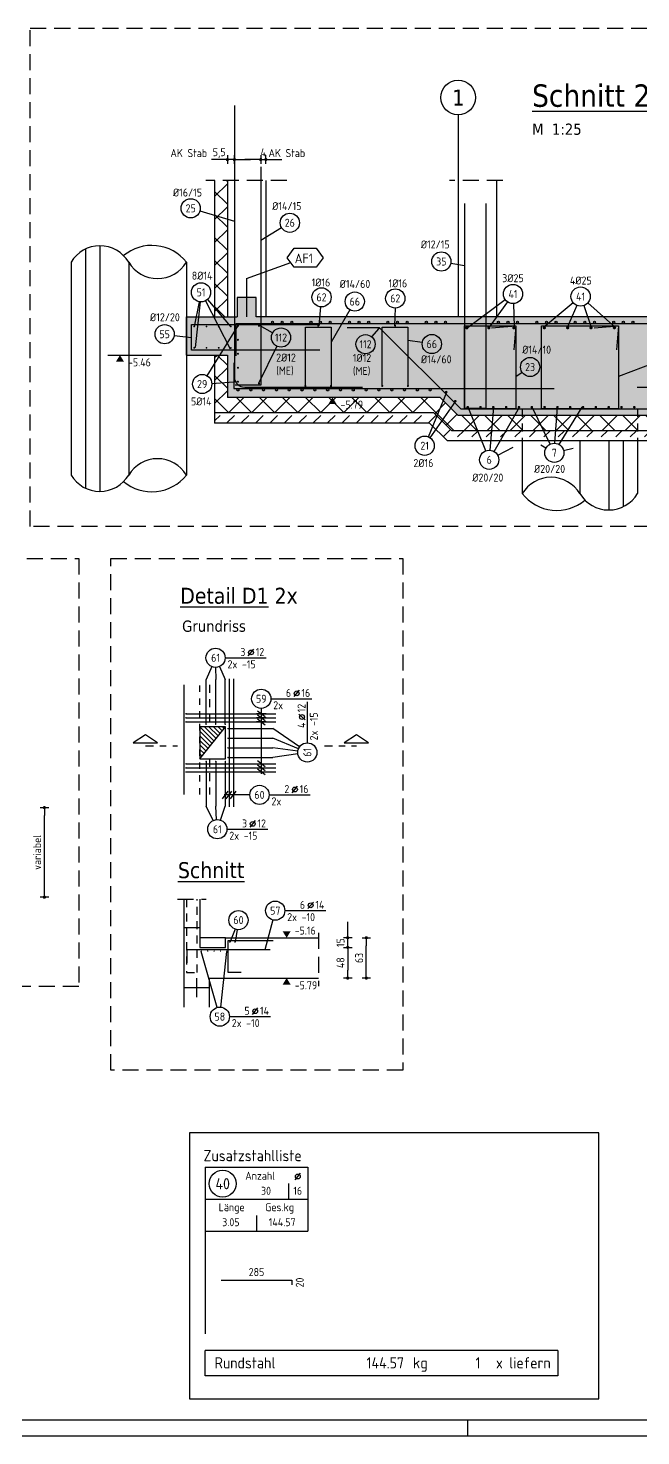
# Model space of a CAD drawing. Extents: x -21 to 93, y -36 to 68.
# Drawn here: x 14.6 to 24.16, y 0 to 21.99 of the extents above; entities that cross this region are included whole.
import ezdxf
from ezdxf.enums import TextEntityAlignment as Align

# ---------------------------------------------------------------- set-up
doc = ezdxf.new("R2010")
doc.units = 0
doc.header["$LTSCALE"] = 0.5
for name, pattern in [('AUSGEZOGEN', [1000.01, 1000, 0.01]), ('DASHDOTSMALL', [1.05, 0.5, -0.25, 0.05, -0.25]), ('DASHED', [0.75, 0.5, -0.25]), ('HIDDEN', [0.375, 0.25, -0.125]), ('PUNKT', [0.175, 0.05, -0.125]), ('STRICHLINIE', [0.75, 0.5, -0.25]), ('STRICHPUNKT2', [0.55, 0.25, -0.125, 0.05, -0.125]), ('VERDECKTX2', [0.75, 0.5, -0.25])]:
    doc.linetypes.add(name, pattern=pattern)
for name, color, linetype in [('ACHSEN', 7, 'Continuous'), ('AFB', 7, 'Continuous'), ('AFU', 7, 'Continuous'), ('BETON', 7, 'Continuous'), ('DETAIL', 7, 'Continuous'), ('DRUEBER', 7, 'Continuous'), ('grau_dunkel', 7, 'Continuous'), ('grau_mittel', 7, 'Continuous'), ('HILFE', 7, 'Continuous'), ('koten', 7, 'Continuous'), ('MASSE', 7, 'Continuous'), ('OBJEKT', 7, 'Continuous'), ('RAHMEN', 7, 'Continuous'), ('RND', 7, 'Continuous'), ('RND_BILD', 7, 'Continuous'), ('SCHNITTE', 7, 'Continuous'), ('SFP_Achsen', 7, 'Continuous'), ('SFP_Dämmung', 7, 'Continuous'), ('SFP_Hilfe', 7, 'Continuous'), ('TEXT', 7, 'Continuous'), ('Verbau', 7, 'Continuous'), ('VERDECKT', 7, 'Continuous')]:
    doc.layers.add(name, color=color, linetype=linetype)
doc.styles.add('helv', font='tahoma.ttf')
doc.styles.add('txt', font='isocp.shx')
doc.linetypes.add('AFU_50K', pattern='A,0.15,["/",Standard,S=0.2,R=0,X=-0.01,Y=-0.1],0.07,["/",Standard,S=0.2,R=0,X=-0.01,Y=-0.1],0.15', length=0.37)
doc.dimstyles.new('DOT_I', dxfattribs={"dimscale": 0.5, "dimtxt": 0.25, "dimasz": 0.25, "dimexe": 0.1, "dimexo": 0.3, "dimgap": 0.1, "dimtad": 1, "dimdec": 3, "dimzin": 3, "dimtxsty": 'txt', "dimblk": 'DOT', "dimblk1": 'DOT', "dimblk2": 'DOT', "dimsah": 1, "dimcen": 0.1, "dimse1": 1, "dimse2": 1, "dimazin": 0, "dimtfac": 1, "dimtdec": 4, "dimtix": 1, "dimtmove": 2, "dimatfit": 3, "dimfxl": 0, "dimtvp": 1, "dimtolj": 1, "dimtzin": 0, "dimarcsym": 0})
pattern_1 = [(225, (-3.28887, 0), (0.1796051, -0.1796051), []), (315, (-3.28887, 0), (0.1796051, 0.1796051), [])]

# ---------------------------------------------------------------- blocks, each defined once
blk = doc.blocks.new('DOT')
at = {"layer": 'MASSE', "color": 7, "linetype": 'Continuous'}
for p, q in [((0, 0), (-1, 0)), ((0, 0.54), (0, -0.54))]:
    blk.add_line(p, q, dxfattribs=at)
at = {"layer": 'MASSE', "color": 7, "linetype": 'Continuous', "const_width": 0.2}
blk.add_lwpolyline([(-0.1, 0, 1), (0.1, 0, 1)], format="xyb", close=True, dxfattribs=at)
blk = doc.blocks.new('*D36')
at = {"layer": 'Defpoints', "color": 0, "linetype": 'AUSGEZOGEN', "transparency": 16777216}
for p in [(14.849, 9.814), (14.849, 9.814), (14.849, 8.414)]:
    blk.add_point(p, dxfattribs=at)
at = {"layer": 'MASSE', "color": 0, "linetype": 'AUSGEZOGEN', "lineweight": -2, "transparency": 16777216}
blk.add_line((14.849, 8.539), (14.849, 9.689), dxfattribs=at)
at = {"layer": 'MASSE', "color": 0, "linetype": 'AUSGEZOGEN', "lineweight": -2, "transparency": 16777216, "xscale": 0.125, "yscale": 0.125, "zscale": 0.125}
for p, rotation in [((14.849, 9.814), 90), ((14.849, 8.414), 270)]:
    blk.add_blockref('DOT', p, dxfattribs=dict(at, rotation=rotation))
at = {"layer": 'MASSE', "color": 0, "linetype": 'AUSGEZOGEN', "transparency": 16777216, "insert": (14.736, 9.114), "char_height": 0.125, "attachment_point": 5, "rotation": 90, "style": 'txt'}
blk.add_mtext('\\A1;variabel', dxfattribs=at)
blk = doc.blocks.new('okrd_u')
at = {"layer": 'koten', "color": 7, "linetype": 'Continuous'}
blk.add_solid([(-0.125, -0.202), (0.125, -0.202), (0, 0)], dxfattribs=at)
at = {"layer": 'koten', "style": 'txt'}
blk.add_attdef('OKRD', (0.25, -0.35), '', height=0.25, dxfattribs=at)
blk = doc.blocks.new('okrd_o')
at = {"layer": 'koten', "color": 7, "linetype": 'Continuous'}
blk.add_solid([(-0.125, 0.202), (0.125, 0.202), (0, 0)], dxfattribs=at)
at = {"layer": 'koten', "style": 'txt'}
blk.add_attdef('OKRD', (0.25, 0.1), '', height=0.25, dxfattribs=at)
blk = doc.blocks.new('*D40')
at = {"layer": 'Defpoints', "color": 0, "linetype": 'AUSGEZOGEN', "transparency": 16777216}
for p in [(19.582, 7.78), (19.582, 7.78), (19.582, 7.63)]:
    blk.add_point(p, dxfattribs=at)
at = {"layer": 'MASSE', "color": 0, "linetype": 'AUSGEZOGEN', "lineweight": -2, "transparency": 16777216}
for p, q in [((19.582, 7.905), (19.582, 8.03)), ((19.582, 7.63), (19.582, 7.78)), ((19.582, 7.505), (19.582, 7.38))]:
    blk.add_line(p, q, dxfattribs=at)
at = {"layer": 'MASSE', "color": 0, "linetype": 'AUSGEZOGEN', "lineweight": -2, "transparency": 16777216, "xscale": 0.125, "yscale": 0.125, "zscale": 0.125}
for p, rotation in [((19.582, 7.78), 270), ((19.582, 7.63), 90)]:
    blk.add_blockref('DOT', p, dxfattribs=dict(at, rotation=rotation))
at = {"layer": 'MASSE', "color": 0, "linetype": 'AUSGEZOGEN', "transparency": 16777216, "insert": (19.47, 7.705), "char_height": 0.125, "attachment_point": 5, "rotation": 90, "style": 'txt'}
blk.add_mtext('\\A1;15', dxfattribs=at)
blk = doc.blocks.new('*D41')
at = {"layer": 'Defpoints', "color": 0, "linetype": 'AUSGEZOGEN', "transparency": 16777216}
for p in [(19.582, 7.63), (19.582, 7.15), (19.582, 7.15)]:
    blk.add_point(p, dxfattribs=at)
at = {"layer": 'MASSE', "color": 0, "linetype": 'AUSGEZOGEN', "lineweight": -2, "transparency": 16777216}
blk.add_line((19.582, 7.505), (19.582, 7.275), dxfattribs=at)
at = {"layer": 'MASSE', "color": 0, "linetype": 'AUSGEZOGEN', "lineweight": -2, "transparency": 16777216, "xscale": 0.125, "yscale": 0.125, "zscale": 0.125}
for p, rotation in [((19.582, 7.63), 90), ((19.582, 7.15), 270)]:
    blk.add_blockref('DOT', p, dxfattribs=dict(at, rotation=rotation))
at = {"layer": 'MASSE', "color": 0, "linetype": 'AUSGEZOGEN', "transparency": 16777216, "insert": (19.47, 7.39), "char_height": 0.125, "attachment_point": 5, "rotation": 90, "style": 'txt'}
blk.add_mtext('\\A1;48', dxfattribs=at)
blk = doc.blocks.new('*D42')
at = {"layer": 'Defpoints', "color": 0, "linetype": 'AUSGEZOGEN', "transparency": 16777216}
for p in [(19.873, 7.78), (19.873, 7.78), (19.873, 7.15)]:
    blk.add_point(p, dxfattribs=at)
at = {"layer": 'MASSE', "color": 0, "linetype": 'AUSGEZOGEN', "lineweight": -2, "transparency": 16777216}
blk.add_line((19.873, 7.275), (19.873, 7.655), dxfattribs=at)
at = {"layer": 'MASSE', "color": 0, "linetype": 'AUSGEZOGEN', "lineweight": -2, "transparency": 16777216, "xscale": 0.125, "yscale": 0.125, "zscale": 0.125}
for p, rotation in [((19.873, 7.78), 90), ((19.873, 7.15), 270)]:
    blk.add_blockref('DOT', p, dxfattribs=dict(at, rotation=rotation))
at = {"layer": 'MASSE', "color": 0, "linetype": 'AUSGEZOGEN', "transparency": 16777216, "insert": (19.76, 7.465), "char_height": 0.125, "attachment_point": 5, "rotation": 90, "style": 'txt'}
blk.add_mtext('\\A1;63', dxfattribs=at)
blk = doc.blocks.new('SCHN-2')
at = {"layer": 'SCHNITTE', "color": 6, "linetype": 'Continuous'}
blk.add_lwpolyline([(0.378, 0.088), (0, 0.34), (-0.378, 0.088)], close=True, dxfattribs=at)
at = {"layer": 'SCHNITTE', "color": 1, "linetype": 'DASHDOTSMALL', "style": 'helv'}
blk.add_attdef('SCHN-2', text='', height=0.35, dxfattribs=at).set_placement((0, 0.45), align=Align.CENTER)
blk = doc.blocks.new('RND_LEI')
at = {"layer": 'RND', "color": 7, "linetype": 'Continuous'}
blk.add_line((1.022, 0.066), (1.19, 0.27), dxfattribs=at)
for centre, radius in [((0, 0), 0.3), ((1.106, 0.168), 0.075)]:
    blk.add_circle(centre, radius, dxfattribs=at)
at = {"layer": 'RND', "color": 7, "linetype": 'Continuous', "style": 'txt'}
blk.add_attdef('POSL', text='', height=0.25, dxfattribs=at).set_placement((0, 0), align=Align.MIDDLE)
blk.add_attdef('ANZ', text='', height=0.25, dxfattribs=at).set_placement((0.931, 0.057), align=Align.RIGHT)
for tag, p in [('DUM', (1.253, 0.057)), ('ABSTD', (1.674, 0.057)), ('POSTXT', (0.374, -0.327))]:
    blk.add_attdef(tag, p, '', height=0.25, dxfattribs=at)
blk = doc.blocks.new('lei_gre')
at = {"layer": 'RND', "color": 7, "linetype": 'Continuous'}
for p, q in [((-0.09, -0.12), (0.09, 0.12)), ((0, 0.15), (0, -0.15))]:
    blk.add_line(p, q, dxfattribs=at)
blk = doc.blocks.new('RND_HIN')
at = {"layer": 'RND', "color": 7, "linetype": 'Continuous'}
blk.add_circle((0, 0), 0.3, dxfattribs=at)
at = {"layer": 'RND', "color": 7, "linetype": 'Continuous', "style": 'txt'}
blk.add_attdef('POSI', text='', height=0.25, dxfattribs=at).set_placement((0, 0), align=Align.MIDDLE)
blk = doc.blocks.new('A$C718374a1')
at = {"layer": 'TEXT', "color": 7, "linetype": 'AUSGEZOGEN', "style": 'txt'}
blk.add_text('2%%C16', height=0.125, dxfattribs=at).set_placement((-0.019, -0.006))
blk = doc.blocks.new('A0-19-0')
at = {"layer": 'RAHMEN', "color": 5}
blk.add_line((2, 0.5), (137.4, 0.5), dxfattribs=at)
at = {"layer": 'RAHMEN', "color": 7}
blk.add_line((42.9, 0.5), (42.9, 0), dxfattribs=at)
at = {"layer": 'RAHMEN'}
blk.add_line((0, 0), (137.9, 0), dxfattribs=at)
blk = doc.blocks.new('*D87')
at = {"layer": 'Defpoints', "color": 0, "linetype": 'AUSGEZOGEN', "transparency": 16777216}
for p in [(17.705, 19.936), (17.705, 19.936), (17.815, 19.936)]:
    blk.add_point(p, dxfattribs=at)
at = {"layer": 'MASSE', "color": 0, "linetype": 'AUSGEZOGEN', "lineweight": -2, "transparency": 16777216}
for p, q in [((17.58, 19.936), (17.455, 19.936)), ((17.815, 19.936), (17.705, 19.936)), ((17.94, 19.936), (18.065, 19.936))]:
    blk.add_line(p, q, dxfattribs=at)
at = {"layer": 'MASSE', "color": 0, "linetype": 'AUSGEZOGEN', "lineweight": -2, "transparency": 16777216, "xscale": 0.125, "yscale": 0.125, "zscale": 0.125}
blk.add_blockref('DOT', (17.705, 19.936), dxfattribs=at)
at = {"layer": 'MASSE', "color": 0, "linetype": 'AUSGEZOGEN', "lineweight": -2, "transparency": 16777216, "xscale": 0.125, "yscale": 0.125, "zscale": 0.125, "rotation": 180}
blk.add_blockref('DOT', (17.815, 19.936), dxfattribs=at)
at = {"layer": 'MASSE', "color": 0, "linetype": 'AUSGEZOGEN', "transparency": 16777216, "insert": (17.577, 20.037), "char_height": 0.125, "attachment_point": 5, "style": 'txt'}
blk.add_mtext('\\A1;5,5', dxfattribs=at)
blk = doc.blocks.new('*D86')
at = {"layer": 'Defpoints', "color": 0, "linetype": 'AUSGEZOGEN', "transparency": 16777216}
for p in [(18.225, 19.936), (18.305, 19.936), (18.305, 19.936)]:
    blk.add_point(p, dxfattribs=at)
at = {"layer": 'MASSE', "color": 0, "linetype": 'AUSGEZOGEN', "lineweight": -2, "transparency": 16777216}
for p, q in [((18.1, 19.936), (17.975, 19.936)), ((18.225, 19.936), (18.305, 19.936)), ((18.43, 19.936), (18.555, 19.936))]:
    blk.add_line(p, q, dxfattribs=at)
at = {"layer": 'MASSE', "color": 0, "linetype": 'AUSGEZOGEN', "lineweight": -2, "transparency": 16777216, "xscale": 0.125, "yscale": 0.125, "zscale": 0.125}
blk.add_blockref('DOT', (18.225, 19.936), dxfattribs=at)
at = {"layer": 'MASSE', "color": 0, "linetype": 'AUSGEZOGEN', "lineweight": -2, "transparency": 16777216, "xscale": 0.125, "yscale": 0.125, "zscale": 0.125, "rotation": 180}
blk.add_blockref('DOT', (18.305, 19.936), dxfattribs=at)
at = {"layer": 'MASSE', "color": 0, "linetype": 'AUSGEZOGEN', "transparency": 16777216, "insert": (18.265, 20.049), "char_height": 0.125, "attachment_point": 5, "style": 'txt'}
blk.add_mtext('\\A1;4', dxfattribs=at)
blk = doc.blocks.new('RND_LIS2')
at = {"layer": 'RND', "color": 3, "linetype": 'Continuous'}
for p, q in [((0, 0), (0, -5.2)), ((0, 0), (3.2, 0)), ((3.2, 0), (3.2, -2)), ((2.6, -0.503), (2.6, -1)), ((0, -1), (3.2, -1)), ((1.6, -1.503), (1.6, -2)), ((0, -2), (3.2, -2))]:
    blk.add_line(p, q, dxfattribs=at)
at = {"layer": 'RND', "color": 7, "linetype": 'Continuous'}
blk.add_line((2.805, -0.39), (2.973, -0.186), dxfattribs=at)
at = {"layer": 'RND', "color": 1, "linetype": 'Continuous'}
blk.add_circle((0.545, -0.513), 0.42, dxfattribs=at)
at = {"layer": 'RND', "color": 7, "linetype": 'Continuous'}
blk.add_circle((2.889, -0.288), 0.075, dxfattribs=at)
at = {"layer": 'RND', "color": 7, "linetype": 'Continuous', "style": 'txt'}
for s, p in [('Anzahl', (1.249, -0.391)), ('Länge', (0.42, -1.373)), ('Ges.kg', (1.872, -1.373))]:
    blk.add_text(s, height=0.25, dxfattribs=at).set_placement(p)
at = {"layer": 'RND', "color": 1, "linetype": 'Continuous', "style": 'txt'}
blk.add_attdef('POS1', text='', height=0.35, dxfattribs=at).set_placement((0.545, -0.513), align=Align.MIDDLE)
at = {"layer": 'RND', "color": 7, "linetype": 'Continuous', "style": 'txt'}
for tag, p in [('STK1', (1.897, -0.859)), ('DS1', (2.885, -0.859)), ('LANG1', (0.8, -1.841)), ('GEW', (2.4, -1.841))]:
    blk.add_attdef(tag, text='', height=0.25, dxfattribs=at).set_placement(p, align=Align.CENTER)
blk = doc.blocks.new('RND_SUM')
at = {"layer": 'RND', "color": 5, "linetype": 'Continuous'}
for p, q in [((0, 0), (0, 0.8)), ((11, 0.8), (0, 0.8)), ((11, 0.8), (11, 0)), ((11, 0), (0, 0))]:
    blk.add_line(p, q, dxfattribs=at)
at = {"layer": 'RND', "color": 1, "linetype": 'Continuous', "style": 'txt'}
for s, p in [('Rundstahl', (0.292, 0.235)), ('kg', (6.483, 0.235))]:
    blk.add_text(s, height=0.35, dxfattribs=at).set_placement(p)
blk.add_text('x liefern', height=0.35, dxfattribs=at).set_placement((10.784, 0.235), align=Align.RIGHT)
for tag, p in [('RND-S', (6.203, 0.235)), ('RND-Z', (8.59, 0.235))]:
    blk.add_attdef(tag, text='', height=0.35, dxfattribs=at).set_placement(p, align=Align.RIGHT)

msp = doc.modelspace()

# ---------------------------------------------------------------- hatches: boundary and pattern name
at = {"layer": 'grau_dunkel', "linetype": 'VERDECKTX2'}
h = msp.add_hatch(dxfattribs=at)
h.set_pattern_fill('ANSI31', color=171, scale=0.4, angle=90, style=0, double=1)
h.set_pattern_definition([(135, (-87.160273, 569.26161), (-0.035355339, -0.035355339), [])])
h.paths.add_polyline_path([(17.27465, 10.57507), (17.42465, 10.76257), (17.42465, 11.07507), (17.27465, 11.07507)])
h.paths.add_polyline_path([(17.67465, 11.07507), (17.42465, 11.07507), (17.42465, 10.76257)])
at = {"layer": 'grau_mittel'}
msp.add_hatch(color=61, dxfattribs=at).paths.add_polyline_path([(25.50489, 15.94073), (25.78489, 16.22073), (27.89985, 16.22073), (27.89985, 17.48073), (21.9049, 17.48073), (21.3049, 17.48073), (18.3049, 17.48073), (18.1549, 17.48073), (18.1549, 17.78073), (17.8549, 17.78073), (17.8549, 17.48073), (17.7049, 17.48073), (17.0649, 17.48073), (17.0649, 16.88073), (17.7049, 16.88073), (17.7049, 16.22073), (21.0249, 16.22073), (21.3049, 15.94073)])
at = {"layer": 'SFP_Dämmung', "linetype": 'AUSGEZOGEN'}
h = msp.add_hatch(dxfattribs=at)
h.set_pattern_fill('ANSI37', color=171, scale=0.08, angle=-180, style=0, double=1)
h.set_pattern_definition(pattern_1)
h.paths.add_polyline_path([(17.7049, 19.6112), (17.5049, 19.6112), (17.5049, 17.48073), (17.7049, 17.48073)])
h = msp.add_hatch(dxfattribs=at)
h.set_pattern_fill('ANSI37', color=171, scale=0.08, angle=-180, style=0, double=1)
h.set_pattern_definition(pattern_1)
h.paths.add_polyline_path([(25.88431, 15.98073), (27.89985, 15.98073), (27.89985, 16.22073), (25.78489, 16.22073), (25.50489, 15.94073), (21.3049, 15.94073), (21.0249, 16.22073), (17.7049, 16.22073), (17.7049, 16.88073), (17.5049, 16.88073), (17.5049, 15.98073), (20.92549, 15.98073), (21.20549, 15.70073), (25.60431, 15.70073)])
h.paths.add_polyline_path([(24.46986, 15.73625), (24.88479, 15.73625), (24.88479, 15.9142), (24.46986, 15.9142)], flags=24)
h.paths.add_polyline_path([(19.4588, 16.01625), (19.87706, 16.01625), (19.87706, 16.1942), (19.4588, 16.1942)], flags=24)
h.paths.add_polyline_path([(26.99745, 16.01625), (27.41572, 16.01625), (27.41572, 16.1942), (26.99745, 16.1942)], flags=24)
at = {"layer": 'SFP_Hilfe', "linetype": 'AUSGEZOGEN'}
h = msp.add_hatch(dxfattribs=at)
h.set_pattern_fill('DASH', color=171, scale=0.05, angle=-135, double=1)
h.set_pattern_definition([(225, (-3.28887, 0), (-2e-16, -0.2245064), [0.15875, -0.15875])])
h.paths.add_polyline_path([(20.92549, 15.98073), (17.5049, 15.98073), (17.5049, 15.82073), (20.85922, 15.82073), (21.13922, 15.54073), (25.67058, 15.54073), (25.95058, 15.82073), (27.89985, 15.82073), (27.89985, 15.98073), (25.88431, 15.98073), (25.60431, 15.70073), (21.20549, 15.70073)])

# ---------------------------------------------------------------- linework, layer by layer
at = {"layer": 'ACHSEN', "color": 140, "linetype": 'AUSGEZOGEN'}
msp.add_line((21.3049, 20.63392), (21.3049, 18.16659), dxfattribs=at)
at = {"layer": 'AFB', "color": 1, "linetype": 'AUSGEZOGEN'}
msp.add_line((17.22465, 7.15022), (17.22465, 6.85022), dxfattribs=at)
msp.add_lwpolyline([(19.08942, 18.55029), (19.19786, 18.40246), (19.08942, 18.25463), (18.7478, 18.25463), (18.63935, 18.40246), (18.7478, 18.55029)], close=True, dxfattribs=at)
at = {"layer": 'AFU', "color": 1, "linetype": 'AUSGEZOGEN'}
msp.add_line((18.0049, 18.08073), (18.0049, 17.48073), dxfattribs=at)
at = {"layer": 'AFU', "color": 8, "linetype": 'AUSGEZOGEN'}
for p, q in [((17.8549, 17.78073), (17.8549, 17.48073)), ((18.1549, 17.78073), (17.8549, 17.78073)), ((18.1549, 17.48073), (18.1549, 17.78073)), ((17.7049, 17.48073), (17.8549, 17.48073)), ((18.3049, 17.48073), (18.1549, 17.48073))]:
    msp.add_line(p, q, dxfattribs=at)
at = {"layer": 'AFU', "color": 8, "linetype": 'AFU_50K'}
for p, q in [((21.9049, 17.48073), (21.3049, 17.48073)), ((17.02465, 7.94022), (17.27465, 7.94022)), ((17.42465, 7.00022), (17.02465, 7.00022))]:
    msp.add_line(p, q, dxfattribs=at)
at = {"layer": 'BETON', "color": 6, "linetype": 'AUSGEZOGEN'}
for p, q in [((17.7049, 19.6112), (17.7049, 17.48073)), ((18.3049, 19.6112), (18.3049, 17.48073)), ((21.3049, 19.6112), (21.3049, 17.48073)), ((21.9049, 19.6112), (21.9049, 17.48073)), ((17.0649, 16.88073), (17.0649, 17.48073)), ((17.0649, 17.48073), (17.7049, 17.48073)), ((21.3049, 17.48073), (18.3049, 17.48073)), ((27.89985, 17.48073), (21.9049, 17.48073)), ((17.0649, 16.88073), (17.7049, 16.88073)), ((17.7049, 16.88073), (17.7049, 16.22073)), ((21.0249, 16.22073), (17.7049, 16.22073)), ((21.3049, 15.94073), (21.0249, 16.22073)), ((25.50489, 15.94073), (21.3049, 15.94073)), ((17.02465, 11.73102), (17.02465, 10.01952)), ((17.02465, 8.38539), (17.02465, 7.94022)), ((17.27465, 8.38539), (17.27465, 7.78022)), ((17.02465, 7.94022), (17.02465, 6.69863)), ((17.27465, 7.78022), (17.27465, 7.63022)), ((17.67465, 7.78022), (19.12755, 7.78022)), ((17.67465, 7.63022), (17.67465, 7.78022)), ((17.27465, 7.63022), (17.67465, 7.63022)), ((17.42465, 7.15022), (19.12755, 7.15022)), ((17.42465, 6.69863), (17.42465, 7.15022))]:
    msp.add_line(p, q, dxfattribs=at)
msp.add_lwpolyline([(17.67465, 11.07507), (17.27465, 11.07507), (17.27465, 10.57507), (17.67465, 10.57507)], close=True, dxfattribs=at)
at = {"layer": 'DETAIL', "color": 102, "linetype": 'STRICHLINIE'}
for points in [[(14.62942, 14.20645), (14.62942, 21.98879), (29.55487, 21.98879), (29.55487, 14.20645)], [(11.202, 7.02047), (11.202, 13.70657), (15.38627, 13.70657), (15.38627, 7.02047)], [(15.88627, 5.71103), (15.88627, 13.70657), (20.44129, 13.70657), (20.44129, 5.71103)]]:
    msp.add_lwpolyline(points, close=True, dxfattribs=at)
at = {"layer": 'DRUEBER', "color": 7, "linetype": 'PUNKT', "lineweight": -2}
for p, q in [((17.02465, 11.73102), (17.02465, 10.01952)), ((17.27465, 10.01952), (17.27465, 11.73102))]:
    msp.add_line(p, q, dxfattribs=at)
at = {"layer": 'grau_dunkel', "color": 171, "linetype": 'AUSGEZOGEN'}
msp.add_line((17.27465, 10.57507), (17.67465, 11.07507), dxfattribs=at)
at = {"layer": 'HILFE', "color": 102, "linetype": 'AUSGEZOGEN'}
for p, q in [((17.5049, 19.6112), (17.5049, 17.48073)), ((18.0049, 18.08073), (18.69358, 18.32855)), ((15.84039, 16.88073), (16.6775, 16.88073)), ((17.5049, 16.88073), (17.5049, 15.98073)), ((17.5049, 15.98073), (17.5049, 15.82073)), ((20.92549, 15.98073), (17.5049, 15.98073)), ((21.20549, 15.70073), (20.92549, 15.98073)), ((20.85922, 15.82073), (17.5049, 15.82073)), ((21.13922, 15.54073), (20.85922, 15.82073)), ((25.60431, 15.70073), (21.20549, 15.70073)), ((25.67058, 15.54073), (21.13922, 15.54073))]:
    msp.add_line(p, q, dxfattribs=at)
at = {"layer": 'OBJEKT', "color": 7, "linetype": 'AUSGEZOGEN'}
msp.add_line((17.67465, 7.78022), (17.27465, 7.78022), dxfattribs=at)
at = {"layer": 'RND', "color": 102, "linetype": 'AUSGEZOGEN'}
for p, q in [((17.27644, 19.13268), (17.8149, 18.97357)), ((18.55106, 18.87123), (18.2249, 18.67287)), ((21.19101, 18.31831), (21.40396, 18.28144)), ((17.26419, 17.71554), (17.18625, 17.32934)), ((17.27754, 17.71346), (17.1997, 17.00223)), ((17.36232, 17.72911), (17.7467, 16.97982)), ((17.39206, 17.74918), (17.75567, 17.32934)), ((19.15897, 17.6353), (19.12981, 17.34262)), ((20.32077, 17.61723), (20.31381, 17.34262)), ((22.04162, 17.74641), (21.44085, 17.29921)), ((22.07397, 17.71448), (21.78747, 17.31882)), ((22.16721, 17.68607), (22.17987, 17.32535)), ((23.1014, 17.69971), (22.63439, 17.30901)), ((23.15744, 17.65805), (23.01371, 17.32209)), ((23.26564, 17.65425), (23.38321, 17.31555)), ((23.3287, 17.69646), (23.7658, 17.30901)), ((19.61688, 17.58827), (19.32181, 17.08349)), ((16.87453, 17.18944), (17.1449, 17.15511)), ((17.39057, 16.55809), (17.87578, 17.34754)), ((18.41097, 17.22963), (18.20444, 17.34542)), ((19.95851, 17.16546), (20.07078, 17.29623)), ((18.47594, 17.02151), (18.19072, 16.43805)), ((20.74654, 17.07722), (20.52181, 17.11197)), ((24.38736, 16.76641), (23.80725, 16.54697)), ((22.30515, 16.61078), (22.20725, 16.5439)), ((17.46171, 16.44009), (17.86968, 16.46679)), ((20.84061, 15.60461), (21.13012, 16.3039)), ((20.86934, 15.58884), (21.27154, 16.16248)), ((21.73523, 15.38581), (21.46279, 16.06801)), ((21.80394, 15.39594), (21.86279, 16.06801)), ((21.86558, 15.37658), (22.26279, 16.06801)), ((22.7411, 15.49066), (22.46279, 16.06801)), ((22.81661, 15.50518), (22.85577, 16.0699)), ((22.8846, 15.48344), (23.24279, 16.06801)), ((21.92352, 15.31652), (22.16428, 15.4436)), ((22.67557, 15.42921), (22.59454, 15.47491)), ((22.95186, 15.39147), (23.0986, 15.42768)), ((17.46042, 12.01567), (17.37279, 11.81383)), ((17.52132, 12.00327), (17.52279, 11.81383)), ((17.58167, 12.01646), (17.67279, 11.81383)), ((18.23339, 11.36348), (18.23339, 10.34048)), ((18.82931, 10.76077), (18.41342, 11.04774)), ((18.81408, 10.73271), (18.41342, 10.89774)), ((18.8041, 10.69548), (18.41342, 10.74774)), ((18.80431, 10.65416), (18.41342, 10.59774)), ((18.05591, 10.01247), (17.6523, 10.01247)), ((17.48213, 9.61022), (17.37279, 9.8363)), ((17.53722, 9.62484), (17.52279, 9.8363)), ((17.59663, 9.61689), (17.67279, 9.8363)), ((17.82428, 7.91618), (17.74427, 7.70644)), ((18.41355, 8.05855), (18.29133, 7.59049)), ((17.85604, 7.90791), (17.82744, 7.71224)), ((17.54543, 6.69239), (17.29435, 7.56814)), ((17.60255, 6.69737), (17.69436, 7.56516))]:
    msp.add_line(p, q, dxfattribs=at)
at = {"layer": 'RND', "color": 7, "linetype": 'AUSGEZOGEN'}
for p, q in [((17.67015, 12.15326), (18.31015, 12.15326)), ((18.38339, 11.51348), (19.02339, 11.51348)), ((18.95277, 10.82559), (18.95277, 11.46559)), ((18.35591, 10.01247), (18.99591, 10.01247)), ((17.69743, 9.47518), (18.33743, 9.47518)), ((18.60144, 8.20369), (19.24144, 8.20369)), ((17.73676, 6.5482), (18.37676, 6.5482))]:
    msp.add_line(p, q, dxfattribs=at)
at = {"layer": 'RND', "color": 1, "linetype": 'AUSGEZOGEN'}
msp.add_lwpolyline([(17.8149, 20.78059), (17.8149, 16.54059, 0.41421356), (17.9749, 16.38059), (19.8149, 16.38059)], format="xyb", dxfattribs=at)
for points in [[(18.2249, 19.82045), (18.2249, 16.40998), (17.8249, 16.40998)], [(21.40396, 19.25101), (21.40396, 16.05101), (21.74396, 16.05101), (21.74396, 19.25101)], [(19.1449, 16.96073), (17.1449, 16.96073), (17.1449, 17.36073), (19.1449, 17.36073)], [(27.89985, 17.37073), (17.83559, 17.37073), (17.83559, 16.87073)], [(18.92181, 16.39997), (18.92181, 17.31997), (19.32181, 17.31997), (19.32181, 16.39997)], [(19.57353, 17.31353), (20.07353, 17.31353), (21.34633, 16.04073), (25.45725, 16.04073), (26.73005, 17.31353), (27.23005, 17.31353)], [(20.12181, 16.39997), (20.12181, 17.31997), (20.52181, 17.31997), (20.52181, 16.39997)], [(21.8287, 17.30761), (22.20725, 17.34073), (22.20725, 16.04073), (21.40725, 16.04073), (21.40725, 17.34073), (22.20725, 17.34073), (22.17413, 16.96218)], [(23.4287, 17.30761), (23.80725, 17.34073), (23.80725, 16.04073), (22.60725, 16.04073), (22.60725, 17.34073), (23.80725, 17.34073), (23.77413, 16.96218)], [(17.8049, 16.7607), (17.8049, 16.3607), (22.8049, 16.3607)], [(24.09725, 16.37861), (27.89221, 16.37861)], [(17.37279, 11.11383), (17.37279, 11.81383)], [(17.52279, 11.11383), (17.52279, 11.81383)], [(17.67279, 11.11383), (17.67279, 11.81383)], [(17.73084, 11.82507), (17.73084, 9.82507)], [(17.79865, 11.82507), (17.79865, 9.82507)], [(17.05876, 11.28019), (18.45876, 11.28019)], [(17.05876, 11.21643), (18.45876, 11.21643)], [(17.05876, 11.15267), (18.45876, 11.15267)], [(17.71342, 11.04774), (18.41342, 11.04774)], [(17.71342, 10.89774), (18.41342, 10.89774)], [(17.71342, 10.74774), (18.41342, 10.74774)], [(17.71342, 10.59774), (18.41342, 10.59774)], [(17.05876, 10.49746), (18.45876, 10.49746)], [(17.05876, 10.43371), (18.45876, 10.43371)], [(17.05876, 10.36995), (18.45876, 10.36995)], [(17.37279, 10.5363), (17.37279, 9.8363)], [(17.52279, 10.5363), (17.52279, 9.8363)], [(17.67279, 10.5363), (17.67279, 9.8363)], [(17.91826, 7.23745), (17.71826, 7.23745), (17.71826, 7.73745), (18.41826, 7.73745)], [(18.37292, 7.59049), (17.07292, 7.59049), (17.07292, 7.39049)]]:
    msp.add_lwpolyline(points, dxfattribs=at)
at = {"layer": 'RND', "color": 7, "linetype": 'AUSGEZOGEN'}
for points, const_width in [([(17.18132, 17.32917, 1), (17.19532, 17.32917, 1)], 0.014), ([(17.3718, 17.32917, 1), (17.3858, 17.32917, 1)], 0.014), ([(17.56228, 17.32917, 1), (17.57628, 17.32917, 1)], 0.014), ([(17.75275, 17.32917, 1), (17.76675, 17.32917, 1)], 0.014), ([(17.86929, 17.34675, 1), (17.86929, 17.33075, 1)], 0.016), ([(18.19844, 17.34675, 1), (18.19844, 17.33075, 1)], 0.016), ([(19.11381, 17.34262, 1), (19.12981, 17.34262, 1)], 0.016), ([(20.05678, 17.29623, 1), (20.07078, 17.29623, 1)], 0.014), ([(20.31381, 17.34262, 1), (20.32981, 17.34262, 1)], 0.016), ([(21.42835, 17.3086, 1), (21.45335, 17.3086, 1)], 0.025), ([(21.77098, 17.3086, 1), (21.79598, 17.3086, 1)], 0.025), ([(22.16169, 17.3086, 1), (22.18669, 17.3086, 1)], 0.025), ([(22.63802, 17.3086, 1), (22.66302, 17.3086, 1)], 0.025), ([(23.00234, 17.3086, 1), (23.02734, 17.3086, 1)], 0.025), ([(23.36665, 17.3086, 1), (23.39165, 17.3086, 1)], 0.025), ([(23.73096, 17.3086, 1), (23.75596, 17.3086, 1)], 0.025), ([(17.18132, 16.99441, 1), (17.19532, 16.99441, 1)], 0.014), ([(17.3718, 16.99441, 1), (17.3858, 16.99441, 1)], 0.014), ([(17.56228, 16.99441, 1), (17.57628, 16.99441, 1)], 0.014), ([(17.75275, 16.99441, 1), (17.76675, 16.99441, 1)], 0.014), ([(17.86929, 17.12841, 1), (17.86929, 17.11241, 1)], 0.016), ([(17.86929, 16.91008, 1), (17.86929, 16.89408, 1)], 0.016), ([(17.86929, 16.69174, 1), (17.86929, 16.67574, 1)], 0.016), ([(17.86929, 16.47341, 1), (17.86929, 16.45741, 1)], 0.016), ([(18.19844, 16.446, 1), (18.19844, 16.43, 1)], 0.016), ([(18.91381, 16.39997, 1), (18.92981, 16.39997, 1)], 0.016), ([(19.31381, 16.39997, 1), (19.32981, 16.39997, 1)], 0.016), ([(20.11381, 16.39997, 1), (20.12981, 16.39997, 1)], 0.016), ([(20.51381, 16.39997, 1), (20.52981, 16.39997, 1)], 0.016), ([(21.13012, 16.3039, -1), (21.11012, 16.3039, -1)], 0.02), ([(21.27154, 16.16248, -1), (21.25154, 16.16248, -1)], 0.02), ([(21.44464, 16.06886, 1), (21.46464, 16.06886, 1)], 0.02), ([(21.64464, 16.06886, 1), (21.66464, 16.06886, 1)], 0.02), ([(21.84464, 16.06886, 1), (21.86464, 16.06886, 1)], 0.02), ([(22.04464, 16.06886, 1), (22.06464, 16.06886, 1)], 0.02), ([(22.24464, 16.06886, 1), (22.26464, 16.06886, 1)], 0.02), ([(22.44464, 16.06886, 1), (22.46464, 16.06886, 1)], 0.02), ([(22.64464, 16.06886, 1), (22.66464, 16.06886, 1)], 0.02), ([(22.84464, 16.06886, 1), (22.86464, 16.06886, 1)], 0.02), ([(23.04464, 16.06886, 1), (23.06464, 16.06886, 1)], 0.02), ([(23.24464, 16.06886, 1), (23.26464, 16.06886, 1)], 0.02), ([(23.44464, 16.06886, 1), (23.46464, 16.06886, 1)], 0.02), ([(23.64464, 16.06886, 1), (23.66464, 16.06886, 1)], 0.02), ([(23.84464, 16.06886, 1), (23.86464, 16.06886, 1)], 0.02), ([(24.04464, 16.06886, 1), (24.06464, 16.06886, 1)], 0.02), ([(17.05251, 11.28019, 1), (17.06501, 11.28019, 1)], 0.0125), ([(17.05251, 11.21643, 1), (17.06501, 11.21643, 1)], 0.0125), ([(17.05251, 11.15267, 1), (17.06501, 11.15267, 1)], 0.0125), ([(17.36779, 11.11383, 1), (17.37779, 11.11383, 1)], 0.01), ([(17.51779, 11.11383, 1), (17.52779, 11.11383, 1)], 0.01), ([(17.66779, 11.11383, 1), (17.67779, 11.11383, 1)], 0.01), ([(17.70842, 11.04774, 1), (17.71842, 11.04774, 1)], 0.01), ([(17.70842, 10.89774, 1), (17.71842, 10.89774, 1)], 0.01), ([(17.70842, 10.74774, 1), (17.71842, 10.74774, 1)], 0.01), ([(17.70842, 10.59774, 1), (17.71842, 10.59774, 1)], 0.01), ([(17.05251, 10.49746, -1), (17.06501, 10.49746, -1)], 0.0125), ([(17.05251, 10.43371, -1), (17.06501, 10.43371, -1)], 0.0125), ([(17.05251, 10.36995, -1), (17.06501, 10.36995, -1)], 0.0125), ([(17.36779, 10.5363, 1), (17.37779, 10.5363, 1)], 0.01), ([(17.51779, 10.5363, 1), (17.52779, 10.5363, 1)], 0.01), ([(17.66779, 10.5363, 1), (17.67779, 10.5363, 1)], 0.01), ([(17.7352, 7.71363, 1), (17.7452, 7.71363, 1)], 0.01), ([(17.81591, 7.71363, 1), (17.82591, 7.71363, 1)], 0.01), ([(17.2926, 7.57189, 1), (17.3026, 7.57189, 1)], 0.01), ([(17.3926, 7.57189, 1), (17.4026, 7.57189, 1)], 0.01), ([(17.4926, 7.57189, 1), (17.5026, 7.57189, 1)], 0.01), ([(17.5926, 7.57189, 1), (17.6026, 7.57189, 1)], 0.01), ([(17.6926, 7.57189, 1), (17.7026, 7.57189, 1)], 0.01)]:
    msp.add_lwpolyline(points, format="xyb", close=True, dxfattribs=dict(at, const_width=const_width))
at = {"layer": 'RND', "color": 1, "linetype": 'HIDDEN'}
msp.add_lwpolyline([(17.06466, 8.38539), (17.06466, 7.23964), (17.23466, 7.23964), (17.23466, 8.38539)], dxfattribs=at)
at = {"layer": 'RND', "color": 7, "linetype": 'AUSGEZOGEN'}
for centre in [(18.40944, 17.39473), (18.70944, 17.39473), (19.00944, 17.39473), (19.30944, 17.39473), (19.60944, 17.39473), (19.90944, 17.39473), (20.20944, 17.39473), (20.50944, 17.39473), (20.80944, 17.39473), (21.10944, 17.39473), (21.93328, 17.39473), (22.23328, 17.39473), (22.53328, 17.39473), (22.83328, 17.39473), (23.13328, 17.39473), (23.43328, 17.39473), (23.73328, 17.39473), (24.03328, 17.39473), (17.86963, 16.33727), (18.06963, 16.33727), (18.26963, 16.33727), (18.46963, 16.33727), (18.66963, 16.33727), (18.86963, 16.33727), (19.06963, 16.33727), (19.26963, 16.33727), (19.46963, 16.33727), (19.66963, 16.33727), (19.86963, 16.33727), (20.06963, 16.33727), (20.26963, 16.33727), (20.46963, 16.33727), (20.66963, 16.33727), (20.86963, 16.33727)]:
    msp.add_circle(centre, 0.016, dxfattribs=at)
at = {"layer": 'RND', "color": 102, "linetype": 'AUSGEZOGEN'}
for centre in [(18.55944, 17.39473), (19.15944, 17.39473), (19.75944, 17.39473), (20.35944, 17.39473), (20.95944, 17.39473), (22.08328, 17.39473), (22.68328, 17.39473), (23.28328, 17.39473), (23.88328, 17.39473)]:
    msp.add_circle(centre, 0.016, dxfattribs=at)
at = {"layer": 'RND_BILD', "color": 1, "linetype": 'AUSGEZOGEN'}
msp.add_lwpolyline([(17.60935, 2.43377), (18.70935, 2.43377), (18.70935, 2.35658)], dxfattribs=at)
at = {"layer": 'SCHNITTE', "color": 6, "linetype": 'STRICHPUNKT2'}
for p, q in [((16.42625, 10.77909), (16.92625, 10.77909)), ((19.21768, 10.77909), (19.71768, 10.77909))]:
    msp.add_line(p, q, dxfattribs=at)
at = {"layer": 'SFP_Achsen', "color": 7, "linetype": 'AUSGEZOGEN'}
msp.add_circle((21.3049, 20.9044), 0.27048, dxfattribs=at)
at = {"layer": 'SFP_Hilfe', "color": 102, "linetype": 'DASHED'}
for p, q in [((18.63481, 19.6112), (17.37056, 19.6112)), ((22.00201, 19.6112), (21.1683, 19.6112)), ((16.92465, 8.38539), (17.37465, 8.38539)), ((19.12755, 7.85578), (19.12755, 7.02337))]:
    msp.add_line(p, q, dxfattribs=at)
at = {"layer": 'TEXT', "color": 1, "linetype": 'AUSGEZOGEN'}
msp.add_lwpolyline([(17.11252, 0.57969), (23.49971, 0.57969), (23.49971, 4.73087), (17.11252, 4.73087)], close=True, dxfattribs=at)
at = {"layer": 'Verbau', "color": 171}
for p, q in [((15.4899, 18.53783, 0.00011), (15.4899, 14.80384, -0.06584)), ((15.7149, 18.58857, 0.00088), (15.7149, 14.7531, -0.08217)), ((15.2649, 18.33327), (15.2649, 15.0084)), ((16.1649, 18.33327), (16.1649, 15.0084)), ((17.0649, 18.33327), (17.0649, 15.0084)), ((22.3049, 15.54073), (22.3049, 14.71752)), ((23.2049, 15.54073), (23.2049, 14.71752)), ((23.6549, 15.54073), (23.6549, 14.46222, -0.08217)), ((23.8799, 15.54073), (23.8799, 14.51296, -0.06584)), ((24.1049, 15.54073), (24.1049, 14.71752))]:
    msp.add_line(p, q, dxfattribs=at)
at = {"layer": 'Verbau', "color": 171, "linetype": 'HIDDEN'}
for p, q in [((22.3049, 16.04073), (24.1049, 16.04073)), ((22.3049, 16.04073), (22.3049, 15.54073)), ((24.1049, 16.04073), (24.1049, 15.54073))]:
    msp.add_line(p, q, dxfattribs=at)
at = {"layer": 'Verbau', "color": 171}
for centre, radius, start, end in [((15.7149, 18.06433), 0.52424, 30.864818, 149.135182), ((16.52567, 17.90703), 0.68735, 38.324366, 129.81071), ((16.6149, 18.60221), 0.52424, 210.864818, 329.135182), ((16.6149, 14.73945), 0.52424, 30.864818, 149.135182), ((15.7149, 15.27734), 0.52424, 210.864818, 329.135182), ((16.52567, 15.43463), 0.68735, 230.18929, 321.675634), ((22.7549, 14.44857), 0.52424, 30.864818, 149.135182), ((22.84414, 15.14375), 0.68735, 218.324366, 309.81071), ((23.6549, 14.98646), 0.52424, 210.864818, 329.135182)]:
    msp.add_arc(centre, radius, start, end, dxfattribs=at)
at = {"layer": 'VERDECKT', "color": 7, "linetype": 'HIDDEN'}
for p, q in [((17.42465, 11.73102), (17.42465, 11.07507)), ((17.42465, 10.57507), (17.42465, 10.01952))]:
    msp.add_line(p, q, dxfattribs=at)

# ---------------------------------------------------------------- block references
at = {"layer": 'koten', "color": 7, "linetype": 'AUSGEZOGEN', "xscale": 0.5, "yscale": 0.5, "zscale": 0.5}
for name, p, values in [('okrd_u', (16.02875, 16.88073), {'OKRD': '-5.46'}), ('okrd_u', (19.3447, 16.22073), {'OKRD': '-5.79'}), ('okrd_o', (18.62954, 7.78022), {'OKRD': '-5.16'}), ('okrd_u', (18.62954, 7.15022), {'OKRD': '-5.79'})]:
    msp.add_blockref(name, p, dxfattribs=at).add_auto_attribs(values)
at = {"layer": 'RAHMEN', "color": 7, "linetype": 'AUSGEZOGEN', "xscale": 0.5, "yscale": 0.5, "zscale": 0.5}
msp.add_blockref('A0-19-0', (0, 0), dxfattribs=at)
at = {"layer": 'RND', "color": 7, "linetype": 'AUSGEZOGEN', "xscale": 0.5, "yscale": 0.5, "zscale": 0.5}
for name, p, values in [('RND_HIN', (17.13259, 19.17519), {'POSI': '25'}), ('RND_HIN', (18.67922, 18.94917), {'POSI': '26'}), ('RND_HIN', (21.04321, 18.34391), {'POSI': '35'}), ('RND_HIN', (17.29386, 17.86257), {'POSI': '51'}), ('RND_HIN', (19.17383, 17.78456), {'POSI': '62'}), ('RND_HIN', (19.69257, 17.71777), {'POSI': '66'}), ('RND_HIN', (20.32457, 17.76718), {'POSI': '62'}), ('RND_HIN', (22.16195, 17.83598), {'POSI': '41'}), ('RND_HIN', (23.21645, 17.79596), {'POSI': '41'}), ('RND_HIN', (16.72573, 17.20833), {'POSI': '55'}), ('RND_HIN', (18.54181, 17.15627), {'POSI': '112'}), ('RND_HIN', (19.86079, 17.05165), {'POSI': '112'}), ('RND_HIN', (20.89478, 17.0543), {'POSI': '66'}), ('RND_HIN', (22.42901, 16.69539), {'POSI': '23'}), ('RND_HIN', (17.31203, 16.43029), {'POSI': '29'}), ('RND_HIN', (20.78323, 15.46602), {'POSI': '21'}), ('RND_HIN', (21.79086, 15.24651), {'POSI': '6'}), ('RND_HIN', (22.80623, 15.35554), {'POSI': '7'}), ('RND_LEI', (17.52015, 12.15326), {'POSL': '61', 'DUM': '12', 'ANZ': '3', 'POSTXT': '2x -15'}), ('RND_LEI', (18.23339, 11.51348), {'POSL': '59', 'DUM': '16', 'ANZ': '6', 'POSTXT': '2x'}), ('RND_LEI', (18.20591, 10.01247), {'POSL': '60', 'DUM': '16', 'ANZ': '2', 'POSTXT': '2x'}), ('RND_LEI', (17.54743, 9.47518), {'POSL': '61', 'DUM': '12', 'ANZ': '3', 'POSTXT': '2x -15'}), ('RND_LEI', (18.45144, 8.20369), {'POSL': '57', 'DUM': '14', 'ANZ': '6', 'POSTXT': '2x -10'}), ('RND_HIN', (17.87773, 8.05633), {'POSI': '60'}), ('RND_LEI', (17.58676, 6.5482), {'POSL': '58', 'DUM': '14', 'ANZ': '5', 'POSTXT': '2x -10'})]:
    msp.add_blockref(name, p, dxfattribs=at).add_auto_attribs(values)
at = {"layer": 'RND', "color": 102, "linetype": 'AUSGEZOGEN'}
msp.add_blockref('A$C718374a1', (20.62691, 15.13913), dxfattribs=at)
at = {"layer": 'RND', "color": 102, "linetype": 'AUSGEZOGEN', "xscale": 0.5, "yscale": 0.5, "zscale": 0.5}
for p, rotation in [((18.23339, 11.28019), 270), ((18.23339, 11.21643), 270), ((18.23339, 11.15267), 270), ((18.23339, 10.49746), 90), ((18.23339, 10.43371), 90), ((18.23339, 10.36995), 90)]:
    msp.add_blockref('lei_gre', p, dxfattribs=dict(at, rotation=rotation))
at = {"layer": 'RND', "color": 7, "linetype": 'AUSGEZOGEN', "xscale": 0.5, "yscale": 0.5, "zscale": 0.5, "rotation": 90}
msp.add_blockref('RND_LEI', (18.95277, 10.67559), dxfattribs=at).add_auto_attribs({'POSL': '61', 'DUM': '12', 'ANZ': '4', 'POSTXT': '2x -15'})
at = {"layer": 'RND', "color": 7, "linetype": 'AUSGEZOGEN', "xscale": 0.5, "yscale": 0.5, "zscale": 0.5}
for p in [(17.67279, 10.01247), (17.73084, 10.01247), (17.79865, 10.01247)]:
    msp.add_blockref('lei_gre', p, dxfattribs=at)
at = {"layer": 'RND_BILD', "color": 6, "linetype": 'AUSGEZOGEN', "xscale": 0.5, "yscale": 0.5, "zscale": 0.5}
msp.add_blockref('RND_LIS2', (17.35935, 4.19518), dxfattribs=at).add_auto_attribs({'POS1': '40', 'STK1': '30', 'DS1': '16', 'LANG1': '3.05', 'GEW': '144.57'})
at = {"layer": 'RND_BILD', "color": 7, "linetype": 'AUSGEZOGEN', "xscale": 0.5, "yscale": 0.5, "zscale": 0.5}
msp.add_blockref('RND_SUM', (17.35948, 0.93569), dxfattribs=at).add_auto_attribs({'RND-S': '144.57', 'RND-Z': '1'})
at = {"layer": 'SCHNITTE', "color": 6, "linetype": 'STRICHPUNKT2', "xscale": 0.5, "yscale": 0.5, "zscale": 0.5}
for p in [(16.42625, 10.77909), (19.71768, 10.77909)]:
    msp.add_blockref('SCHN-2', p, dxfattribs=at)

# ---------------------------------------------------------------- texts
at = {"layer": 'AFB', "color": 7, "linetype": 'AUSGEZOGEN', "style": 'txt'}
msp.add_text('AF1', height=0.15, dxfattribs=at).set_placement((18.75582, 18.31768))
at = {"layer": 'RND_BILD', "color": 7, "linetype": 'AUSGEZOGEN', "style": 'txt'}
msp.add_text('285', height=0.125, dxfattribs=at).set_placement((18.15935, 2.55877), align=Align.MIDDLE)
msp.add_text('20', height=0.125, rotation=90, dxfattribs=at).set_placement((18.83435, 2.39518), align=Align.MIDDLE)
at = {"layer": 'SFP_Achsen', "color": 6, "linetype": 'AUSGEZOGEN', "style": 'helv'}
msp.add_text('1', height=0.25, dxfattribs=at).set_placement((21.21429, 20.7782))
at = {"layer": 'TEXT', "color": 5, "linetype": 'AUSGEZOGEN', "style": 'helv'}
msp.add_text('%%USchnitt 2-2', height=0.35, dxfattribs=at).set_placement((22.45982, 20.76046))
at = {"layer": 'TEXT', "color": 1, "linetype": 'AUSGEZOGEN'}
for s, style, p in [('M  1:25', 'helv', (22.45982, 20.32296)), ('Grundriss', 'helv', (16.99801, 12.5601)), ('Zusatzstahlliste', 'txt', (17.33274, 4.28959))]:
    msp.add_text(s, height=0.175, dxfattribs=dict(at, style=style)).set_placement(p)
at = {"layer": 'TEXT', "color": 7, "linetype": 'AUSGEZOGEN', "style": 'txt'}
for s, p in [('AK Stab', (16.81624, 19.97512)), ('AK Stab', (18.34643, 19.97512)), ('%%C16/15', (16.85602, 19.35851)), ('%%C14/15', (18.40384, 19.1464)), ('%%C12/15', (20.72357, 18.5475)), ('8%%C14', (17.1498, 18.05979)), ('1%%C16', (19.01955, 17.95376)), ('%%C14/60', (19.45743, 17.93071)), ('1%%C16', (20.21997, 17.9403)), ('3%%C25', (21.99332, 18.02056)), ('4%%C25', (23.0497, 17.98404)), ('%%C12/20', (16.49794, 17.41039)), ('%%C14/10', (22.30447, 16.90367)), ('2%%C12', (18.46604, 16.78046)), ('(ME)', (18.46604, 16.57646)), ('1%%C12', (19.66273, 16.77571)), ('%%C14/60', (20.72625, 16.75365)), ('(ME)', (19.66273, 16.57171)), ('5%%C14', (17.13687, 16.09561)), ('%%C20/20', (21.52543, 14.90558)), ('%%C20/20', (22.49011, 15.04183))]:
    msp.add_text(s, height=0.125, dxfattribs=at).set_placement(p)
at = {"layer": 'TEXT', "color": 6, "linetype": 'AUSGEZOGEN', "style": 'helv'}
for s, p in [('%%UDetail D1%%U 2x', (16.96947, 12.9976)), ('%%uSchnitt', (16.93323, 8.71145))]:
    msp.add_text(s, height=0.25, dxfattribs=at).set_placement(p)

# ---------------------------------------------------------------- dimensions: what is measured, and where the dimension line sits
at = {"layer": 'MASSE', "color": 7, "linetype": 'AUSGEZOGEN'}
dim = msp.add_linear_dim(base=(17.7049, 19.93612), p1=(17.8149, 19.93612), p2=(17.7049, 19.93612), dimstyle='DOT_I', override={"dimdec": 1, "dimlfac": 50}, dxfattribs=at)
dim.commit()
dim.dimension.update_dxf_attribs({"geometry": '*D87', "text_midpoint": (17.57674, 20.0371), "dimtype": 160})
dim = msp.add_linear_dim(base=(18.3049, 19.93612), p1=(18.2249, 19.93612), p2=(18.3049, 19.93612), dimstyle='DOT_I', override={"dimdec": 0, "dimlfac": 50}, dxfattribs=at)
dim.commit()
dim.dimension.update_dxf_attribs({"geometry": '*D86', "text_midpoint": (18.2649, 20.04862)})
dim = msp.add_linear_dim(base=(14.84889, 9.81431), p1=(14.84889, 8.41431), p2=(14.84889, 9.81431), angle=90, text='variabel', dimstyle='DOT_I', override={"dimdec": 0, "dimlfac": 50}, dxfattribs=at)
dim.commit()
dim.dimension.update_dxf_attribs({"geometry": '*D36', "text_midpoint": (14.73639, 9.11431)})
for base, p1, p2, picture, middle in [((19.58227, 7.78022), (19.58227, 7.63022), (19.58227, 7.78022), '*D40', (19.46977, 7.70522)), ((19.8727, 7.78022), (19.8727, 7.15022), (19.8727, 7.78022), '*D42', (19.7602, 7.46522)), ((19.58227, 7.15022), (19.58227, 7.63022), (19.58227, 7.15022), '*D41', (19.46977, 7.39022))]:
    dim = msp.add_linear_dim(base=base, p1=p1, p2=p2, angle=90, dimstyle='DOT_I', override={"dimdec": 0, "dimlfac": 100}, dxfattribs=at)
    dim.commit()
    dim.dimension.update_dxf_attribs({"geometry": picture, "text_midpoint": middle})

doc.saveas('drawing.dxf')
